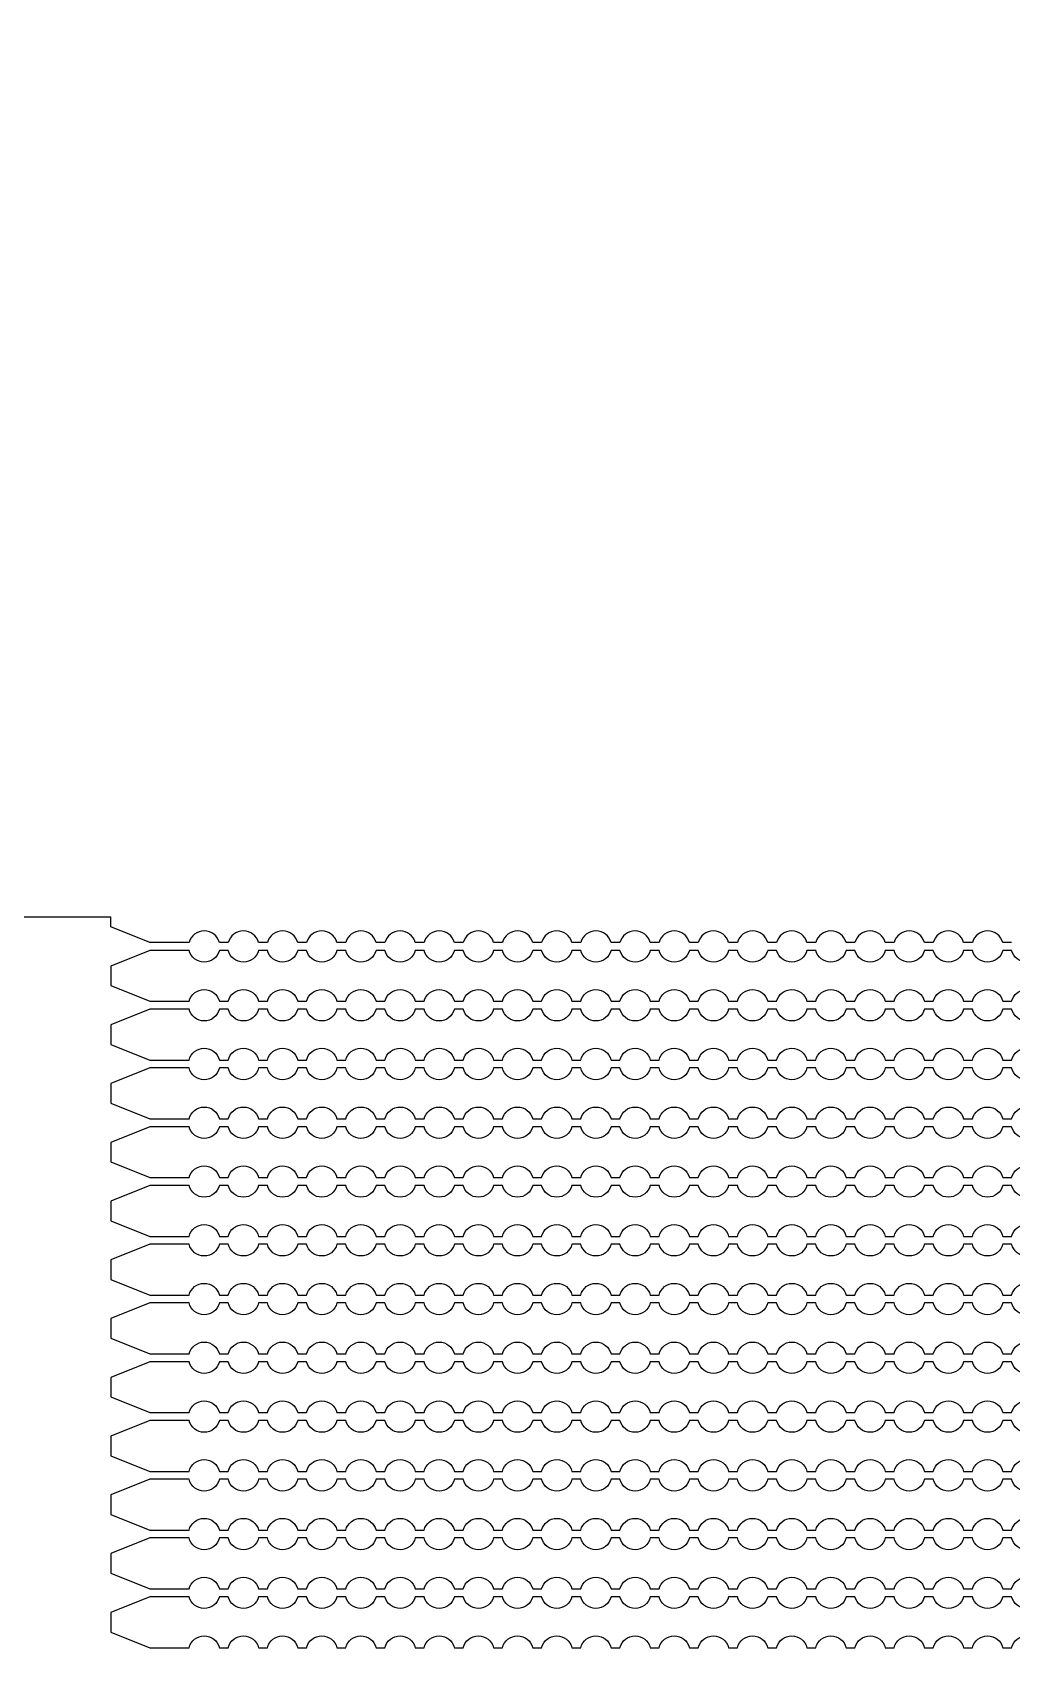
# Model space of a CAD drawing. Extents: x 4056 to 105656, y 4120 to 105720.
# Drawn here: x 55258 to 56508, y 58934 to 61001 of the extents above; entities that cross this region are included whole.
import ezdxf

# ---------------------------------------------------------------- set-up
doc = ezdxf.new("R2010")
doc.units = 13
doc.header["$MEASUREMENT"] = 0
doc.layers.add('Main Layer', color=7, linetype='Continuous', lineweight=0)

msp = doc.modelspace()

# ---------------------------------------------------------------- linework, layer by layer
for p, q in [((55357.7, 59871.4), (54754, 59871.4)), ((55357.7, 59858.9), (55357.7, 59871.4)), ((55407.7, 59838.9), (55357.7, 59858.9)), ((55457.7, 59838.9), (55407.7, 59838.9)), ((55507.7, 59838.9), (55496.5, 59838.9)), ((55557.7, 59838.9), (55546.5, 59838.9)), ((55607.7, 59838.9), (55596.5, 59838.9)), ((55657.7, 59838.9), (55646.5, 59838.9)), ((55707.7, 59838.9), (55696.5, 59838.9)), ((55757.7, 59838.9), (55746.5, 59838.9)), ((55807.7, 59838.9), (55796.5, 59838.9)), ((55857.7, 59838.9), (55846.5, 59838.9)), ((55907.7, 59838.9), (55896.5, 59838.9)), ((55957.7, 59838.9), (55946.5, 59838.9)), ((56007.7, 59838.9), (55996.5, 59838.9)), ((56057.7, 59838.9), (56046.5, 59838.9)), ((56107.7, 59838.9), (56096.5, 59838.9)), ((56157.7, 59838.9), (56146.5, 59838.9)), ((56207.7, 59838.9), (56196.5, 59838.9)), ((56257.7, 59838.9), (56246.5, 59838.9)), ((56307.7, 59838.9), (56296.5, 59838.9)), ((56357.7, 59838.9), (56346.5, 59838.9)), ((56407.7, 59838.9), (56396.5, 59838.9)), ((56457.7, 59838.9), (56446.5, 59838.9)), ((56507.7, 59838.9), (56496.5, 59838.9))]:
    msp.add_line(p, q)
for points in [[(56546.5, 59828.9, -0.774597), (56507.7, 59828.9), (56496.5, 59828.9, -0.774597), (56457.7, 59828.9), (56446.5, 59828.9, -0.774597), (56407.7, 59828.9), (56396.5, 59828.9, -0.774597), (56357.7, 59828.9), (56346.5, 59828.9, -0.774597), (56307.7, 59828.9), (56296.5, 59828.9, -0.774597), (56257.7, 59828.9), (56246.5, 59828.9, -0.774597), (56207.7, 59828.9), (56196.5, 59828.9, -0.774597), (56157.7, 59828.9), (56146.5, 59828.9, -0.774597), (56107.7, 59828.9), (56096.5, 59828.9, -0.774597), (56057.7, 59828.9), (56046.5, 59828.9, -0.774597), (56007.7, 59828.9), (55996.5, 59828.9, -0.774597), (55957.7, 59828.9), (55946.5, 59828.9, -0.774597), (55907.7, 59828.9), (55896.5, 59828.9, -0.774597), (55857.7, 59828.9), (55846.5, 59828.9, -0.774597), (55807.7, 59828.9), (55796.5, 59828.9, -0.774597), (55757.7, 59828.9), (55746.5, 59828.9, -0.774597), (55707.7, 59828.9), (55696.5, 59828.9, -0.774597), (55657.7, 59828.9), (55646.5, 59828.9, -0.774597), (55607.7, 59828.9), (55596.5, 59828.9, -0.774597), (55557.7, 59828.9), (55546.5, 59828.9, -0.774597), (55507.7, 59828.9), (55496.5, 59828.9, -0.774597), (55457.7, 59828.9), (55407.7, 59828.9), (55407.7, 59828.9), (55357.7, 59808.9), (55357.7, 59783.9), (55407.7, 59763.9), (55457.7, 59763.9, -0.774597), (55496.5, 59763.9), (55507.7, 59763.9, -0.774597), (55546.5, 59763.9), (55557.7, 59763.9, -0.774597), (55596.5, 59763.9), (55607.7, 59763.9, -0.774597), (55646.5, 59763.9), (55657.7, 59763.9, -0.774597), (55696.5, 59763.9), (55707.7, 59763.9, -0.774597), (55746.5, 59763.9), (55757.7, 59763.9, -0.774597), (55796.5, 59763.9), (55807.7, 59763.9, -0.774597), (55846.5, 59763.9), (55857.7, 59763.9, -0.774597), (55896.5, 59763.9), (55907.7, 59763.9, -0.774597), (55946.5, 59763.9), (55957.7, 59763.9, -0.774597), (55996.5, 59763.9), (56007.7, 59763.9, -0.774597), (56046.5, 59763.9), (56057.7, 59763.9, -0.774597), (56096.5, 59763.9), (56107.7, 59763.9, -0.774597), (56146.5, 59763.9), (56157.7, 59763.9, -0.774597), (56196.5, 59763.9), (56207.7, 59763.9, -0.774597), (56246.5, 59763.9), (56257.7, 59763.9, -0.774597), (56296.5, 59763.9), (56307.7, 59763.9, -0.774597), (56346.5, 59763.9), (56357.7, 59763.9, -0.774597), (56396.5, 59763.9), (56407.7, 59763.9, -0.774597), (56446.5, 59763.9), (56457.7, 59763.9, -0.774597), (56496.5, 59763.9), (56507.7, 59763.9, -0.774597), (56546.5, 59763.9)], [(56546.5, 59753.9, -0.774597), (56507.7, 59753.9), (56496.5, 59753.9, -0.774597), (56457.7, 59753.9), (56446.5, 59753.9, -0.774597), (56407.7, 59753.9), (56396.5, 59753.9, -0.774597), (56357.7, 59753.9), (56346.5, 59753.9, -0.774597), (56307.7, 59753.9), (56296.5, 59753.9, -0.774597), (56257.7, 59753.9), (56246.5, 59753.9, -0.774597), (56207.7, 59753.9), (56196.5, 59753.9, -0.774597), (56157.7, 59753.9), (56146.5, 59753.9, -0.774597), (56107.7, 59753.9), (56096.5, 59753.9, -0.774597), (56057.7, 59753.9), (56046.5, 59753.9, -0.774597), (56007.7, 59753.9), (55996.5, 59753.9, -0.774597), (55957.7, 59753.9), (55946.5, 59753.9, -0.774597), (55907.7, 59753.9), (55896.5, 59753.9, -0.774597), (55857.7, 59753.9), (55846.5, 59753.9, -0.774597), (55807.7, 59753.9), (55796.5, 59753.9, -0.774597), (55757.7, 59753.9), (55746.5, 59753.9, -0.774597), (55707.7, 59753.9), (55696.5, 59753.9, -0.774597), (55657.7, 59753.9), (55646.5, 59753.9, -0.774597), (55607.7, 59753.9), (55596.5, 59753.9, -0.774597), (55557.7, 59753.9), (55546.5, 59753.9, -0.774597), (55507.7, 59753.9), (55496.5, 59753.9, -0.774597), (55457.7, 59753.9), (55407.7, 59753.9), (55407.7, 59753.9), (55357.7, 59733.9), (55357.7, 59708.9), (55407.7, 59688.9), (55457.7, 59688.9, -0.774597), (55496.5, 59688.9), (55507.7, 59688.9, -0.774597), (55546.5, 59688.9), (55557.7, 59688.9, -0.774597), (55596.5, 59688.9), (55607.7, 59688.9, -0.774597), (55646.5, 59688.9), (55657.7, 59688.9, -0.774597), (55696.5, 59688.9), (55707.7, 59688.9, -0.774597), (55746.5, 59688.9), (55757.7, 59688.9, -0.774597), (55796.5, 59688.9), (55807.7, 59688.9, -0.774597), (55846.5, 59688.9), (55857.7, 59688.9, -0.774597), (55896.5, 59688.9), (55907.7, 59688.9, -0.774597), (55946.5, 59688.9), (55957.7, 59688.9, -0.774597), (55996.5, 59688.9), (56007.7, 59688.9, -0.774597), (56046.5, 59688.9), (56057.7, 59688.9, -0.774597), (56096.5, 59688.9), (56107.7, 59688.9, -0.774597), (56146.5, 59688.9), (56157.7, 59688.9, -0.774597), (56196.5, 59688.9), (56207.7, 59688.9, -0.774597), (56246.5, 59688.9), (56257.7, 59688.9, -0.774597), (56296.5, 59688.9), (56307.7, 59688.9, -0.774597), (56346.5, 59688.9), (56357.7, 59688.9, -0.774597), (56396.5, 59688.9), (56407.7, 59688.9, -0.774597), (56446.5, 59688.9), (56457.7, 59688.9, -0.774597), (56496.5, 59688.9), (56507.7, 59688.9, -0.774597), (56546.5, 59688.9)], [(56546.5, 59678.9, -0.774597), (56507.7, 59678.9), (56496.5, 59678.9, -0.774597), (56457.7, 59678.9), (56446.5, 59678.9, -0.774597), (56407.7, 59678.9), (56396.5, 59678.9, -0.774597), (56357.7, 59678.9), (56346.5, 59678.9, -0.774597), (56307.7, 59678.9), (56296.5, 59678.9, -0.774597), (56257.7, 59678.9), (56246.5, 59678.9, -0.774597), (56207.7, 59678.9), (56196.5, 59678.9, -0.774597), (56157.7, 59678.9), (56146.5, 59678.9, -0.774597), (56107.7, 59678.9), (56096.5, 59678.9, -0.774597), (56057.7, 59678.9), (56046.5, 59678.9, -0.774597), (56007.7, 59678.9), (55996.5, 59678.9, -0.774597), (55957.7, 59678.9), (55946.5, 59678.9, -0.774597), (55907.7, 59678.9), (55896.5, 59678.9, -0.774597), (55857.7, 59678.9), (55846.5, 59678.9, -0.774597), (55807.7, 59678.9), (55796.5, 59678.9, -0.774597), (55757.7, 59678.9), (55746.5, 59678.9, -0.774597), (55707.7, 59678.9), (55696.5, 59678.9, -0.774597), (55657.7, 59678.9), (55646.5, 59678.9, -0.774597), (55607.7, 59678.9), (55596.5, 59678.9, -0.774597), (55557.7, 59678.9), (55546.5, 59678.9, -0.774597), (55507.7, 59678.9), (55496.5, 59678.9, -0.774597), (55457.7, 59678.9), (55407.7, 59678.9), (55407.7, 59678.9), (55357.7, 59658.9), (55357.7, 59633.9), (55407.7, 59613.9), (55457.7, 59613.9, -0.774597), (55496.5, 59613.9), (55507.7, 59613.9, -0.774597), (55546.5, 59613.9), (55557.7, 59613.9, -0.774597), (55596.5, 59613.9), (55607.7, 59613.9, -0.774597), (55646.5, 59613.9), (55657.7, 59613.9, -0.774597), (55696.5, 59613.9), (55707.7, 59613.9, -0.774597), (55746.5, 59613.9), (55757.7, 59613.9, -0.774597), (55796.5, 59613.9), (55807.7, 59613.9, -0.774597), (55846.5, 59613.9), (55857.7, 59613.9, -0.774597), (55896.5, 59613.9), (55907.7, 59613.9, -0.774597), (55946.5, 59613.9), (55957.7, 59613.9, -0.774597), (55996.5, 59613.9), (56007.7, 59613.9, -0.774597), (56046.5, 59613.9), (56057.7, 59613.9, -0.774597), (56096.5, 59613.9), (56107.7, 59613.9, -0.774597), (56146.5, 59613.9), (56157.7, 59613.9, -0.774597), (56196.5, 59613.9), (56207.7, 59613.9, -0.774597), (56246.5, 59613.9), (56257.7, 59613.9, -0.774597), (56296.5, 59613.9), (56307.7, 59613.9, -0.774597), (56346.5, 59613.9), (56357.7, 59613.9, -0.774597), (56396.5, 59613.9), (56407.7, 59613.9, -0.774597), (56446.5, 59613.9), (56457.7, 59613.9, -0.774597), (56496.5, 59613.9), (56507.7, 59613.9, -0.774597), (56546.5, 59613.9)], [(56546.5, 59603.9, -0.774597), (56507.7, 59603.9), (56496.5, 59603.9, -0.774597), (56457.7, 59603.9), (56446.5, 59603.9, -0.774597), (56407.7, 59603.9), (56396.5, 59603.9, -0.774597), (56357.7, 59603.9), (56346.5, 59603.9, -0.774597), (56307.7, 59603.9), (56296.5, 59603.9, -0.774597), (56257.7, 59603.9), (56246.5, 59603.9, -0.774597), (56207.7, 59603.9), (56196.5, 59603.9, -0.774597), (56157.7, 59603.9), (56146.5, 59603.9, -0.774597), (56107.7, 59603.9), (56096.5, 59603.9, -0.774597), (56057.7, 59603.9), (56046.5, 59603.9, -0.774597), (56007.7, 59603.9), (55996.5, 59603.9, -0.774597), (55957.7, 59603.9), (55946.5, 59603.9, -0.774597), (55907.7, 59603.9), (55896.5, 59603.9, -0.774597), (55857.7, 59603.9), (55846.5, 59603.9, -0.774597), (55807.7, 59603.9), (55796.5, 59603.9, -0.774597), (55757.7, 59603.9), (55746.5, 59603.9, -0.774597), (55707.7, 59603.9), (55696.5, 59603.9, -0.774597), (55657.7, 59603.9), (55646.5, 59603.9, -0.774597), (55607.7, 59603.9), (55596.5, 59603.9, -0.774597), (55557.7, 59603.9), (55546.5, 59603.9, -0.774597), (55507.7, 59603.9), (55496.5, 59603.9, -0.774597), (55457.7, 59603.9), (55407.7, 59603.9), (55407.7, 59603.9), (55357.7, 59583.9), (55357.7, 59558.9), (55407.7, 59538.9), (55457.7, 59538.9, -0.774597), (55496.5, 59538.9), (55507.7, 59538.9, -0.774597), (55546.5, 59538.9), (55557.7, 59538.9, -0.774597), (55596.5, 59538.9), (55607.7, 59538.9, -0.774597), (55646.5, 59538.9), (55657.7, 59538.9, -0.774597), (55696.5, 59538.9), (55707.7, 59538.9, -0.774597), (55746.5, 59538.9), (55757.7, 59538.9, -0.774597), (55796.5, 59538.9), (55807.7, 59538.9, -0.774597), (55846.5, 59538.9), (55857.7, 59538.9, -0.774597), (55896.5, 59538.9), (55907.7, 59538.9, -0.774597), (55946.5, 59538.9), (55957.7, 59538.9, -0.774597), (55996.5, 59538.9), (56007.7, 59538.9, -0.774597), (56046.5, 59538.9), (56057.7, 59538.9, -0.774597), (56096.5, 59538.9), (56107.7, 59538.9, -0.774597), (56146.5, 59538.9), (56157.7, 59538.9, -0.774597), (56196.5, 59538.9), (56207.7, 59538.9, -0.774597), (56246.5, 59538.9), (56257.7, 59538.9, -0.774597), (56296.5, 59538.9), (56307.7, 59538.9, -0.774597), (56346.5, 59538.9), (56357.7, 59538.9, -0.774597), (56396.5, 59538.9), (56407.7, 59538.9, -0.774597), (56446.5, 59538.9), (56457.7, 59538.9, -0.774597), (56496.5, 59538.9), (56507.7, 59538.9, -0.774597), (56546.5, 59538.9)], [(56546.5, 59528.9, -0.774597), (56507.7, 59528.9), (56496.5, 59528.9, -0.774597), (56457.7, 59528.9), (56446.5, 59528.9, -0.774597), (56407.7, 59528.9), (56396.5, 59528.9, -0.774597), (56357.7, 59528.9), (56346.5, 59528.9, -0.774597), (56307.7, 59528.9), (56296.5, 59528.9, -0.774597), (56257.7, 59528.9), (56246.5, 59528.9, -0.774597), (56207.7, 59528.9), (56196.5, 59528.9, -0.774597), (56157.7, 59528.9), (56146.5, 59528.9, -0.774597), (56107.7, 59528.9), (56096.5, 59528.9, -0.774597), (56057.7, 59528.9), (56046.5, 59528.9, -0.774597), (56007.7, 59528.9), (55996.5, 59528.9, -0.774597), (55957.7, 59528.9), (55946.5, 59528.9, -0.774597), (55907.7, 59528.9), (55896.5, 59528.9, -0.774597), (55857.7, 59528.9), (55846.5, 59528.9, -0.774597), (55807.7, 59528.9), (55796.5, 59528.9, -0.774597), (55757.7, 59528.9), (55746.5, 59528.9, -0.774597), (55707.7, 59528.9), (55696.5, 59528.9, -0.774597), (55657.7, 59528.9), (55646.5, 59528.9, -0.774597), (55607.7, 59528.9), (55596.5, 59528.9, -0.774597), (55557.7, 59528.9), (55546.5, 59528.9, -0.774597), (55507.7, 59528.9), (55496.5, 59528.9, -0.774597), (55457.7, 59528.9), (55407.7, 59528.9), (55407.7, 59528.9), (55357.7, 59508.9), (55357.7, 59483.9), (55407.7, 59463.9), (55457.7, 59463.9, -0.774597), (55496.5, 59463.9), (55507.7, 59463.9, -0.774597), (55546.5, 59463.9), (55557.7, 59463.9, -0.774597), (55596.5, 59463.9), (55607.7, 59463.9, -0.774597), (55646.5, 59463.9), (55657.7, 59463.9, -0.774597), (55696.5, 59463.9), (55707.7, 59463.9, -0.774597), (55746.5, 59463.9), (55757.7, 59463.9, -0.774597), (55796.5, 59463.9), (55807.7, 59463.9, -0.774597), (55846.5, 59463.9), (55857.7, 59463.9, -0.774597), (55896.5, 59463.9), (55907.7, 59463.9, -0.774597), (55946.5, 59463.9), (55957.7, 59463.9, -0.774597), (55996.5, 59463.9), (56007.7, 59463.9, -0.774597), (56046.5, 59463.9), (56057.7, 59463.9, -0.774597), (56096.5, 59463.9), (56107.7, 59463.9, -0.774597), (56146.5, 59463.9), (56157.7, 59463.9, -0.774597), (56196.5, 59463.9), (56207.7, 59463.9, -0.774597), (56246.5, 59463.9), (56257.7, 59463.9, -0.774597), (56296.5, 59463.9), (56307.7, 59463.9, -0.774597), (56346.5, 59463.9), (56357.7, 59463.9, -0.774597), (56396.5, 59463.9), (56407.7, 59463.9, -0.774597), (56446.5, 59463.9), (56457.7, 59463.9, -0.774597), (56496.5, 59463.9), (56507.7, 59463.9, -0.774597), (56546.5, 59463.9)], [(56546.5, 59453.9, -0.774597), (56507.7, 59453.9), (56496.5, 59453.9, -0.774597), (56457.7, 59453.9), (56446.5, 59453.9, -0.774597), (56407.7, 59453.9), (56396.5, 59453.9, -0.774597), (56357.7, 59453.9), (56346.5, 59453.9, -0.774597), (56307.7, 59453.9), (56296.5, 59453.9, -0.774597), (56257.7, 59453.9), (56246.5, 59453.9, -0.774597), (56207.7, 59453.9), (56196.5, 59453.9, -0.774597), (56157.7, 59453.9), (56146.5, 59453.9, -0.774597), (56107.7, 59453.9), (56096.5, 59453.9, -0.774597), (56057.7, 59453.9), (56046.5, 59453.9, -0.774597), (56007.7, 59453.9), (55996.5, 59453.9, -0.774597), (55957.7, 59453.9), (55946.5, 59453.9, -0.774597), (55907.7, 59453.9), (55896.5, 59453.9, -0.774597), (55857.7, 59453.9), (55846.5, 59453.9, -0.774597), (55807.7, 59453.9), (55796.5, 59453.9, -0.774597), (55757.7, 59453.9), (55746.5, 59453.9, -0.774597), (55707.7, 59453.9), (55696.5, 59453.9, -0.774597), (55657.7, 59453.9), (55646.5, 59453.9, -0.774597), (55607.7, 59453.9), (55596.5, 59453.9, -0.774597), (55557.7, 59453.9), (55546.5, 59453.9, -0.774597), (55507.7, 59453.9), (55496.5, 59453.9, -0.774597), (55457.7, 59453.9), (55407.7, 59453.9), (55407.7, 59453.9), (55357.7, 59433.9), (55357.7, 59408.9), (55407.7, 59388.9), (55457.7, 59388.9, -0.774597), (55496.5, 59388.9), (55507.7, 59388.9, -0.774597), (55546.5, 59388.9), (55557.7, 59388.9, -0.774597), (55596.5, 59388.9), (55607.7, 59388.9, -0.774597), (55646.5, 59388.9), (55657.7, 59388.9, -0.774597), (55696.5, 59388.9), (55707.7, 59388.9, -0.774597), (55746.5, 59388.9), (55757.7, 59388.9, -0.774597), (55796.5, 59388.9), (55807.7, 59388.9, -0.774597), (55846.5, 59388.9), (55857.7, 59388.9, -0.774597), (55896.5, 59388.9), (55907.7, 59388.9, -0.774597), (55946.5, 59388.9), (55957.7, 59388.9, -0.774597), (55996.5, 59388.9), (56007.7, 59388.9, -0.774597), (56046.5, 59388.9), (56057.7, 59388.9, -0.774597), (56096.5, 59388.9), (56107.7, 59388.9, -0.774597), (56146.5, 59388.9), (56157.7, 59388.9, -0.774597), (56196.5, 59388.9), (56207.7, 59388.9, -0.774597), (56246.5, 59388.9), (56257.7, 59388.9, -0.774597), (56296.5, 59388.9), (56307.7, 59388.9, -0.774597), (56346.5, 59388.9), (56357.7, 59388.9, -0.774597), (56396.5, 59388.9), (56407.7, 59388.9, -0.774597), (56446.5, 59388.9), (56457.7, 59388.9, -0.774597), (56496.5, 59388.9), (56507.7, 59388.9, -0.774597), (56546.5, 59388.9)], [(56546.5, 59378.9, -0.774597), (56507.7, 59378.9), (56496.5, 59378.9, -0.774597), (56457.7, 59378.9), (56446.5, 59378.9, -0.774597), (56407.7, 59378.9), (56396.5, 59378.9, -0.774597), (56357.7, 59378.9), (56346.5, 59378.9, -0.774597), (56307.7, 59378.9), (56296.5, 59378.9, -0.774597), (56257.7, 59378.9), (56246.5, 59378.9, -0.774597), (56207.7, 59378.9), (56196.5, 59378.9, -0.774597), (56157.7, 59378.9), (56146.5, 59378.9, -0.774597), (56107.7, 59378.9), (56096.5, 59378.9, -0.774597), (56057.7, 59378.9), (56046.5, 59378.9, -0.774597), (56007.7, 59378.9), (55996.5, 59378.9, -0.774597), (55957.7, 59378.9), (55946.5, 59378.9, -0.774597), (55907.7, 59378.9), (55896.5, 59378.9, -0.774597), (55857.7, 59378.9), (55846.5, 59378.9, -0.774597), (55807.7, 59378.9), (55796.5, 59378.9, -0.774597), (55757.7, 59378.9), (55746.5, 59378.9, -0.774597), (55707.7, 59378.9), (55696.5, 59378.9, -0.774597), (55657.7, 59378.9), (55646.5, 59378.9, -0.774597), (55607.7, 59378.9), (55596.5, 59378.9, -0.774597), (55557.7, 59378.9), (55546.5, 59378.9, -0.774597), (55507.7, 59378.9), (55496.5, 59378.9, -0.774597), (55457.7, 59378.9), (55407.7, 59378.9), (55407.7, 59378.9), (55357.7, 59358.9), (55357.7, 59333.9), (55407.7, 59313.9), (55457.7, 59313.9, -0.774597), (55496.5, 59313.9), (55507.7, 59313.9, -0.774597), (55546.5, 59313.9), (55557.7, 59313.9, -0.774597), (55596.5, 59313.9), (55607.7, 59313.9, -0.774597), (55646.5, 59313.9), (55657.7, 59313.9, -0.774597), (55696.5, 59313.9), (55707.7, 59313.9, -0.774597), (55746.5, 59313.9), (55757.7, 59313.9, -0.774597), (55796.5, 59313.9), (55807.7, 59313.9, -0.774597), (55846.5, 59313.9), (55857.7, 59313.9, -0.774597), (55896.5, 59313.9), (55907.7, 59313.9, -0.774597), (55946.5, 59313.9), (55957.7, 59313.9, -0.774597), (55996.5, 59313.9), (56007.7, 59313.9, -0.774597), (56046.5, 59313.9), (56057.7, 59313.9, -0.774597), (56096.5, 59313.9), (56107.7, 59313.9, -0.774597), (56146.5, 59313.9), (56157.7, 59313.9, -0.774597), (56196.5, 59313.9), (56207.7, 59313.9, -0.774597), (56246.5, 59313.9), (56257.7, 59313.9, -0.774597), (56296.5, 59313.9), (56307.7, 59313.9, -0.774597), (56346.5, 59313.9), (56357.7, 59313.9, -0.774597), (56396.5, 59313.9), (56407.7, 59313.9, -0.774597), (56446.5, 59313.9), (56457.7, 59313.9, -0.774597), (56496.5, 59313.9), (56507.7, 59313.9, -0.774597), (56546.5, 59313.9)], [(56546.5, 59303.9, -0.774597), (56507.7, 59303.9), (56496.5, 59303.9, -0.774597), (56457.7, 59303.9), (56446.5, 59303.9, -0.774597), (56407.7, 59303.9), (56396.5, 59303.9, -0.774597), (56357.7, 59303.9), (56346.5, 59303.9, -0.774597), (56307.7, 59303.9), (56296.5, 59303.9, -0.774597), (56257.7, 59303.9), (56246.5, 59303.9, -0.774597), (56207.7, 59303.9), (56196.5, 59303.9, -0.774597), (56157.7, 59303.9), (56146.5, 59303.9, -0.774597), (56107.7, 59303.9), (56096.5, 59303.9, -0.774597), (56057.7, 59303.9), (56046.5, 59303.9, -0.774597), (56007.7, 59303.9), (55996.5, 59303.9, -0.774597), (55957.7, 59303.9), (55946.5, 59303.9, -0.774597), (55907.7, 59303.9), (55896.5, 59303.9, -0.774597), (55857.7, 59303.9), (55846.5, 59303.9, -0.774597), (55807.7, 59303.9), (55796.5, 59303.9, -0.774597), (55757.7, 59303.9), (55746.5, 59303.9, -0.774597), (55707.7, 59303.9), (55696.5, 59303.9, -0.774597), (55657.7, 59303.9), (55646.5, 59303.9, -0.774597), (55607.7, 59303.9), (55596.5, 59303.9, -0.774597), (55557.7, 59303.9), (55546.5, 59303.9, -0.774597), (55507.7, 59303.9), (55496.5, 59303.9, -0.774597), (55457.7, 59303.9), (55407.7, 59303.9), (55407.7, 59303.9), (55357.7, 59283.9), (55357.7, 59258.9), (55407.7, 59238.9), (55457.7, 59238.9, -0.774597), (55496.5, 59238.9), (55507.7, 59238.9, -0.774597), (55546.5, 59238.9), (55557.7, 59238.9, -0.774597), (55596.5, 59238.9), (55607.7, 59238.9, -0.774597), (55646.5, 59238.9), (55657.7, 59238.9, -0.774597), (55696.5, 59238.9), (55707.7, 59238.9, -0.774597), (55746.5, 59238.9), (55757.7, 59238.9, -0.774597), (55796.5, 59238.9), (55807.7, 59238.9, -0.774597), (55846.5, 59238.9), (55857.7, 59238.9, -0.774597), (55896.5, 59238.9), (55907.7, 59238.9, -0.774597), (55946.5, 59238.9), (55957.7, 59238.9, -0.774597), (55996.5, 59238.9), (56007.7, 59238.9, -0.774597), (56046.5, 59238.9), (56057.7, 59238.9, -0.774597), (56096.5, 59238.9), (56107.7, 59238.9, -0.774597), (56146.5, 59238.9), (56157.7, 59238.9, -0.774597), (56196.5, 59238.9), (56207.7, 59238.9, -0.774597), (56246.5, 59238.9), (56257.7, 59238.9, -0.774597), (56296.5, 59238.9), (56307.7, 59238.9, -0.774597), (56346.5, 59238.9), (56357.7, 59238.9, -0.774597), (56396.5, 59238.9), (56407.7, 59238.9, -0.774597), (56446.5, 59238.9), (56457.7, 59238.9, -0.774597), (56496.5, 59238.9), (56507.7, 59238.9, -0.774597), (56546.5, 59238.9)], [(56546.5, 59228.9, -0.774597), (56507.7, 59228.9), (56496.5, 59228.9, -0.774597), (56457.7, 59228.9), (56446.5, 59228.9, -0.774597), (56407.7, 59228.9), (56396.5, 59228.9, -0.774597), (56357.7, 59228.9), (56346.5, 59228.9, -0.774597), (56307.7, 59228.9), (56296.5, 59228.9, -0.774597), (56257.7, 59228.9), (56246.5, 59228.9, -0.774597), (56207.7, 59228.9), (56196.5, 59228.9, -0.774597), (56157.7, 59228.9), (56146.5, 59228.9, -0.774597), (56107.7, 59228.9), (56096.5, 59228.9, -0.774597), (56057.7, 59228.9), (56046.5, 59228.9, -0.774597), (56007.7, 59228.9), (55996.5, 59228.9, -0.774597), (55957.7, 59228.9), (55946.5, 59228.9, -0.774597), (55907.7, 59228.9), (55896.5, 59228.9, -0.774597), (55857.7, 59228.9), (55846.5, 59228.9, -0.774597), (55807.7, 59228.9), (55796.5, 59228.9, -0.774597), (55757.7, 59228.9), (55746.5, 59228.9, -0.774597), (55707.7, 59228.9), (55696.5, 59228.9, -0.774597), (55657.7, 59228.9), (55646.5, 59228.9, -0.774597), (55607.7, 59228.9), (55596.5, 59228.9, -0.774597), (55557.7, 59228.9), (55546.5, 59228.9, -0.774597), (55507.7, 59228.9), (55496.5, 59228.9, -0.774597), (55457.7, 59228.9), (55407.7, 59228.9), (55407.7, 59228.9), (55357.7, 59208.9), (55357.7, 59183.9), (55407.7, 59163.9), (55457.7, 59163.9, -0.774597), (55496.5, 59163.9), (55507.7, 59163.9, -0.774597), (55546.5, 59163.9), (55557.7, 59163.9, -0.774597), (55596.5, 59163.9), (55607.7, 59163.9, -0.774597), (55646.5, 59163.9), (55657.7, 59163.9, -0.774597), (55696.5, 59163.9), (55707.7, 59163.9, -0.774597), (55746.5, 59163.9), (55757.7, 59163.9, -0.774597), (55796.5, 59163.9), (55807.7, 59163.9, -0.774597), (55846.5, 59163.9), (55857.7, 59163.9, -0.774597), (55896.5, 59163.9), (55907.7, 59163.9, -0.774597), (55946.5, 59163.9), (55957.7, 59163.9, -0.774597), (55996.5, 59163.9), (56007.7, 59163.9, -0.774597), (56046.5, 59163.9), (56057.7, 59163.9, -0.774597), (56096.5, 59163.9), (56107.7, 59163.9, -0.774597), (56146.5, 59163.9), (56157.7, 59163.9, -0.774597), (56196.5, 59163.9), (56207.7, 59163.9, -0.774597), (56246.5, 59163.9), (56257.7, 59163.9, -0.774597), (56296.5, 59163.9), (56307.7, 59163.9, -0.774597), (56346.5, 59163.9), (56357.7, 59163.9, -0.774597), (56396.5, 59163.9), (56407.7, 59163.9, -0.774597), (56446.5, 59163.9), (56457.7, 59163.9, -0.774597), (56496.5, 59163.9), (56507.7, 59163.9, -0.774597), (56546.5, 59163.9)], [(56546.5, 59153.9, -0.774597), (56507.7, 59153.9), (56496.5, 59153.9, -0.774597), (56457.7, 59153.9), (56446.5, 59153.9, -0.774597), (56407.7, 59153.9), (56396.5, 59153.9, -0.774597), (56357.7, 59153.9), (56346.5, 59153.9, -0.774597), (56307.7, 59153.9), (56296.5, 59153.9, -0.774597), (56257.7, 59153.9), (56246.5, 59153.9, -0.774597), (56207.7, 59153.9), (56196.5, 59153.9, -0.774597), (56157.7, 59153.9), (56146.5, 59153.9, -0.774597), (56107.7, 59153.9), (56096.5, 59153.9, -0.774597), (56057.7, 59153.9), (56046.5, 59153.9, -0.774597), (56007.7, 59153.9), (55996.5, 59153.9, -0.774597), (55957.7, 59153.9), (55946.5, 59153.9, -0.774597), (55907.7, 59153.9), (55896.5, 59153.9, -0.774597), (55857.7, 59153.9), (55846.5, 59153.9, -0.774597), (55807.7, 59153.9), (55796.5, 59153.9, -0.774597), (55757.7, 59153.9), (55746.5, 59153.9, -0.774597), (55707.7, 59153.9), (55696.5, 59153.9, -0.774597), (55657.7, 59153.9), (55646.5, 59153.9, -0.774597), (55607.7, 59153.9), (55596.5, 59153.9, -0.774597), (55557.7, 59153.9), (55546.5, 59153.9, -0.774597), (55507.7, 59153.9), (55496.5, 59153.9, -0.774597), (55457.7, 59153.9), (55407.7, 59153.9), (55407.7, 59153.9), (55357.7, 59133.9), (55357.7, 59108.9), (55407.7, 59088.9), (55457.7, 59088.9, -0.774597), (55496.5, 59088.9), (55507.7, 59088.9, -0.774597), (55546.5, 59088.9), (55557.7, 59088.9, -0.774597), (55596.5, 59088.9), (55607.7, 59088.9, -0.774597), (55646.5, 59088.9), (55657.7, 59088.9, -0.774597), (55696.5, 59088.9), (55707.7, 59088.9, -0.774597), (55746.5, 59088.9), (55757.7, 59088.9, -0.774597), (55796.5, 59088.9), (55807.7, 59088.9, -0.774597), (55846.5, 59088.9), (55857.7, 59088.9, -0.774597), (55896.5, 59088.9), (55907.7, 59088.9, -0.774597), (55946.5, 59088.9), (55957.7, 59088.9, -0.774597), (55996.5, 59088.9), (56007.7, 59088.9, -0.774597), (56046.5, 59088.9), (56057.7, 59088.9, -0.774597), (56096.5, 59088.9), (56107.7, 59088.9, -0.774597), (56146.5, 59088.9), (56157.7, 59088.9, -0.774597), (56196.5, 59088.9), (56207.7, 59088.9, -0.774597), (56246.5, 59088.9), (56257.7, 59088.9, -0.774597), (56296.5, 59088.9), (56307.7, 59088.9, -0.774597), (56346.5, 59088.9), (56357.7, 59088.9, -0.774597), (56396.5, 59088.9), (56407.7, 59088.9, -0.774597), (56446.5, 59088.9), (56457.7, 59088.9, -0.774597), (56496.5, 59088.9), (56507.7, 59088.9, -0.774597), (56546.5, 59088.9)], [(56546.5, 59078.9, -0.774597), (56507.7, 59078.9), (56496.5, 59078.9, -0.774597), (56457.7, 59078.9), (56446.5, 59078.9, -0.774597), (56407.7, 59078.9), (56396.5, 59078.9, -0.774597), (56357.7, 59078.9), (56346.5, 59078.9, -0.774597), (56307.7, 59078.9), (56296.5, 59078.9, -0.774597), (56257.7, 59078.9), (56246.5, 59078.9, -0.774597), (56207.7, 59078.9), (56196.5, 59078.9, -0.774597), (56157.7, 59078.9), (56146.5, 59078.9, -0.774597), (56107.7, 59078.9), (56096.5, 59078.9, -0.774597), (56057.7, 59078.9), (56046.5, 59078.9, -0.774597), (56007.7, 59078.9), (55996.5, 59078.9, -0.774597), (55957.7, 59078.9), (55946.5, 59078.9, -0.774597), (55907.7, 59078.9), (55896.5, 59078.9, -0.774597), (55857.7, 59078.9), (55846.5, 59078.9, -0.774597), (55807.7, 59078.9), (55796.5, 59078.9, -0.774597), (55757.7, 59078.9), (55746.5, 59078.9, -0.774597), (55707.7, 59078.9), (55696.5, 59078.9, -0.774597), (55657.7, 59078.9), (55646.5, 59078.9, -0.774597), (55607.7, 59078.9), (55596.5, 59078.9, -0.774597), (55557.7, 59078.9), (55546.5, 59078.9, -0.774597), (55507.7, 59078.9), (55496.5, 59078.9, -0.774597), (55457.7, 59078.9), (55407.7, 59078.9), (55407.7, 59078.9), (55357.7, 59058.9), (55357.7, 59033.9), (55407.7, 59013.9), (55457.7, 59013.9, -0.774597), (55496.5, 59013.9), (55507.7, 59013.9, -0.774597), (55546.5, 59013.9), (55557.7, 59013.9, -0.774597), (55596.5, 59013.9), (55607.7, 59013.9, -0.774597), (55646.5, 59013.9), (55657.7, 59013.9, -0.774597), (55696.5, 59013.9), (55707.7, 59013.9, -0.774597), (55746.5, 59013.9), (55757.7, 59013.9, -0.774597), (55796.5, 59013.9), (55807.7, 59013.9, -0.774597), (55846.5, 59013.9), (55857.7, 59013.9, -0.774597), (55896.5, 59013.9), (55907.7, 59013.9, -0.774597), (55946.5, 59013.9), (55957.7, 59013.9, -0.774597), (55996.5, 59013.9), (56007.7, 59013.9, -0.774597), (56046.5, 59013.9), (56057.7, 59013.9, -0.774597), (56096.5, 59013.9), (56107.7, 59013.9, -0.774597), (56146.5, 59013.9), (56157.7, 59013.9, -0.774597), (56196.5, 59013.9), (56207.7, 59013.9, -0.774597), (56246.5, 59013.9), (56257.7, 59013.9, -0.774597), (56296.5, 59013.9), (56307.7, 59013.9, -0.774597), (56346.5, 59013.9), (56357.7, 59013.9, -0.774597), (56396.5, 59013.9), (56407.7, 59013.9, -0.774597), (56446.5, 59013.9), (56457.7, 59013.9, -0.774597), (56496.5, 59013.9), (56507.7, 59013.9, -0.774597), (56546.5, 59013.9)], [(56546.5, 59003.9, -0.774597), (56507.7, 59003.9), (56496.5, 59003.9, -0.774597), (56457.7, 59003.9), (56446.5, 59003.9, -0.774597), (56407.7, 59003.9), (56396.5, 59003.9, -0.774597), (56357.7, 59003.9), (56346.5, 59003.9, -0.774597), (56307.7, 59003.9), (56296.5, 59003.9, -0.774597), (56257.7, 59003.9), (56246.5, 59003.9, -0.774597), (56207.7, 59003.9), (56196.5, 59003.9, -0.774597), (56157.7, 59003.9), (56146.5, 59003.9, -0.774597), (56107.7, 59003.9), (56096.5, 59003.9, -0.774597), (56057.7, 59003.9), (56046.5, 59003.9, -0.774597), (56007.7, 59003.9), (55996.5, 59003.9, -0.774597), (55957.7, 59003.9), (55946.5, 59003.9, -0.774597), (55907.7, 59003.9), (55896.5, 59003.9, -0.774597), (55857.7, 59003.9), (55846.5, 59003.9, -0.774597), (55807.7, 59003.9), (55796.5, 59003.9, -0.774597), (55757.7, 59003.9), (55746.5, 59003.9, -0.774597), (55707.7, 59003.9), (55696.5, 59003.9, -0.774597), (55657.7, 59003.9), (55646.5, 59003.9, -0.774597), (55607.7, 59003.9), (55596.5, 59003.9, -0.774597), (55557.7, 59003.9), (55546.5, 59003.9, -0.774597), (55507.7, 59003.9), (55496.5, 59003.9, -0.774597), (55457.7, 59003.9), (55407.7, 59003.9), (55407.7, 59003.9), (55357.7, 58983.9), (55357.7, 58958.9), (55407.7, 58938.9), (55457.7, 58938.9, -0.774597), (55496.5, 58938.9), (55507.7, 58938.9, -0.774597), (55546.5, 58938.9), (55557.7, 58938.9, -0.774597), (55596.5, 58938.9), (55607.7, 58938.9, -0.774597), (55646.5, 58938.9), (55657.7, 58938.9, -0.774597), (55696.5, 58938.9), (55707.7, 58938.9, -0.774597), (55746.5, 58938.9), (55757.7, 58938.9, -0.774597), (55796.5, 58938.9), (55807.7, 58938.9, -0.774597), (55846.5, 58938.9), (55857.7, 58938.9, -0.774597), (55896.5, 58938.9), (55907.7, 58938.9, -0.774597), (55946.5, 58938.9), (55957.7, 58938.9, -0.774597), (55996.5, 58938.9), (56007.7, 58938.9, -0.774597), (56046.5, 58938.9), (56057.7, 58938.9, -0.774597), (56096.5, 58938.9), (56107.7, 58938.9, -0.774597), (56146.5, 58938.9), (56157.7, 58938.9, -0.774597), (56196.5, 58938.9), (56207.7, 58938.9, -0.774597), (56246.5, 58938.9), (56257.7, 58938.9, -0.774597), (56296.5, 58938.9), (56307.7, 58938.9, -0.774597), (56346.5, 58938.9), (56357.7, 58938.9, -0.774597), (56396.5, 58938.9), (56407.7, 58938.9, -0.774597), (56446.5, 58938.9), (56457.7, 58938.9, -0.774597), (56496.5, 58938.9), (56507.7, 58938.9, -0.774597), (56546.5, 58938.9)]]:
    msp.add_lwpolyline(points, format="xyb")
for centre in [(55477.1, 59833.9), (55527.1, 59833.9), (55577.1, 59833.9), (55627.1, 59833.9), (55677.1, 59833.9), (55727.1, 59833.9), (55777.1, 59833.9), (55827.1, 59833.9), (55877.1, 59833.9), (55927.1, 59833.9), (55977.1, 59833.9), (56027.1, 59833.9), (56077.1, 59833.9), (56127.1, 59833.9), (56177.1, 59833.9), (56227.1, 59833.9), (56277.1, 59833.9), (56327.1, 59833.9), (56377.1, 59833.9), (56427.1, 59833.9), (56477.1, 59833.9)]:
    msp.add_arc(centre, 20, 14.4775, 165.5225)
at = {"layer": 'Main Layer'}
msp.add_circle((54856, 54920.5), 50800, dxfattribs=at)

doc.saveas('drawing.dxf')
